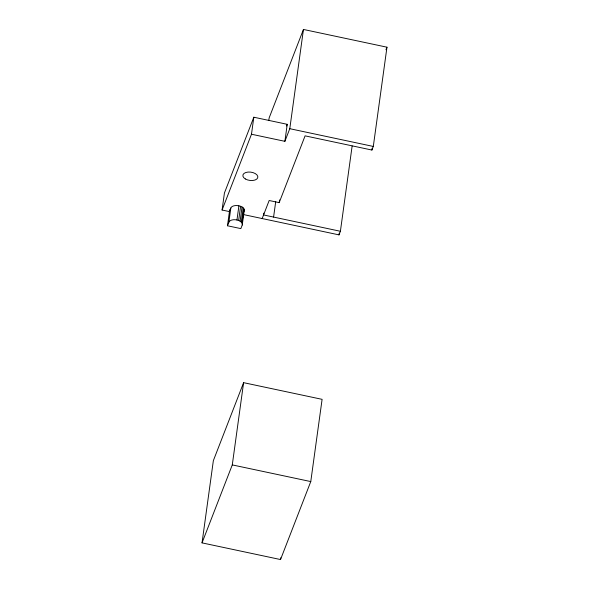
<?xml version="1.0" encoding="UTF-8"?>
<svg xmlns="http://www.w3.org/2000/svg" width="589" height="589" viewBox="0 0 589 589"><rect width="100%" height="100%" fill="white"/><g stroke="black" fill="none" stroke-linecap="round" stroke-linejoin="round"><path stroke-width="0.88" d="M242.241 225.005L242.373 224.019C241.571 220.978 237.941 220.021 235.18 219.726A6.869 3.799 7.8 0 0 228.878 222.163L227.479 225.771L240.842 228.606L242.241 225.005L244.325 209.846C243.522 206.798 239.892 205.848 237.131 205.554A6.869 3.799 7.8 0 0 230.829 207.983L229.43 211.591L222.082 210.03L224.424 193.015L253.822 117.218L287.233 124.316L284.885 141.323L251.481 134.233L222.082 210.03M244.325 209.846L243.632 212.268M227.479 225.771L229.673 209.802M228.878 222.163L230.829 207.983M236.955 219.977L238.906 205.804M238.641 220.463L240.592 206.29M251.481 134.233L253.822 117.218M240.113 221.169L242.064 206.989M241.269 222.038L243.22 207.858M242.042 223.01L243.993 208.83M202.034 542.874L213.358 460.642L243.603 382.666L322.102 399.342L310.771 481.574L280.526 559.55L202.034 542.874L232.28 464.905L243.603 382.666M268.775 120.598L269.151 117.888L303.453 29.45L386.966 47.194L373.301 146.44L371.902 150.048L305.087 135.853L279.186 202.638L269.166 200.51L262.164 218.556M263.813 213.13L263.563 214.948L340.398 231.271L352.141 145.976M273.583 217.076L275.711 201.652M279.186 202.638L279.561 199.914M284.885 141.323L289.788 128.697L303.453 29.45M280.526 559.55L280.776 557.746M243.669 214.617L338.999 234.878L339.249 233.06M371.902 150.048L372.152 148.237M286.571 126.017L287.233 124.316M385.979 49.741L386.966 47.194M338.999 234.878L340.398 231.271M289.788 128.697L373.301 146.44M232.28 464.905L310.771 481.574M245.348 178.953A7.561 4.182 7.8 0 0 257.702 177.849A7.561 4.182 7.8 0 0 248.013 172.069A7.561 4.182 7.8 0 0 245.348 178.953"/></g></svg>
